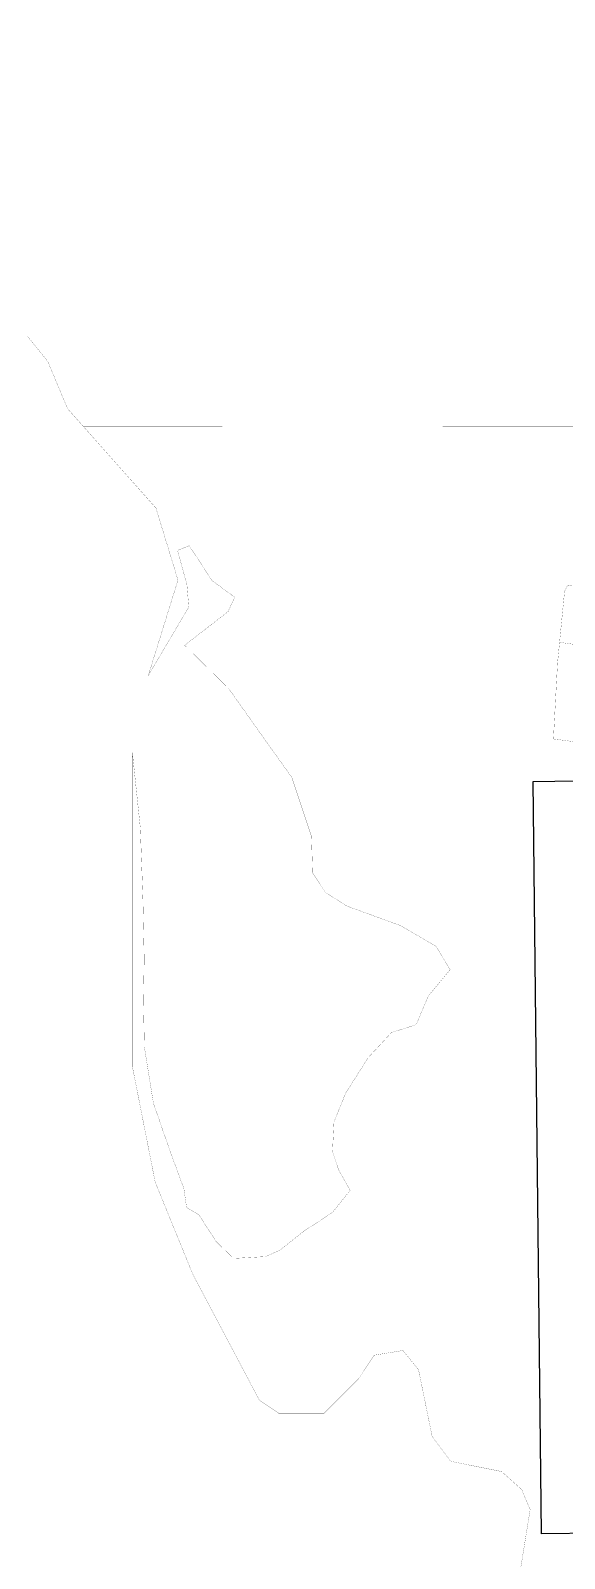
# Model space of a CAD drawing. Header units: millimetres. Extents: x 1265826 to 1360210, y 383897 to 506623.
# Drawn here: x 1301267 to 1301546, y 410511 to 411308 of the extents above; entities that cross this region are included whole.
import ezdxf

# ---------------------------------------------------------------- set-up
doc = ezdxf.new("R2010")
doc.units = ezdxf.units.MM
doc.layers.add('14', color=7, linetype='Continuous')
doc.layers.add('Электрика', color=7, linetype='Continuous')
picture_1 = doc.add_image_def('image4.png', size_in_pixel=(1920, 1080))

msp = doc.modelspace()

# ---------------------------------------------------------------- linework, layer by layer
at = {"layer": '14', "color": 7, "const_width": 0.08, "flags": 128}
for points in [[(1301265.86, 411148.33), (1301276.4, 411135.32), (1301286.75, 411110.62), (1301295.19, 411101.14), (1301608.44, 411101.39), (1301624.33, 411215.66), (1301622.55, 411276.08), (1301577.18, 411368.25), (1301539.44, 411466.19), (1301537.43, 411465.57), (1301531.15, 411462.49), (1301476.2, 411459.38), (1301371.99, 411526.81), (1301238.36, 411593.02)], [(1301591.88, 411101.38), (1301295.19, 411101.14)], [(1301295.19, 411101.14), (1301332.88, 411058.79), (1301344.37, 411021.25), (1301328.89, 410971.5), (1301350.02, 411007.19), (1301349.04, 411018.72), (1301344.17, 411036.73), (1301350.24, 411039.16), (1301362.17, 411020.96), (1301374.01, 411012.3), (1301370.48, 411004.78), (1301347.88, 410987.24), (1301370.84, 410964.68), (1301390.59, 410936.77), (1301403.79, 410918.36), (1301414.05, 410887.58), (1301414.61, 410868.46), (1301421.23, 410858.52), (1301432.12, 410851.41), (1301460.62, 410841.02), (1301479.12, 410830.22), (1301486.38, 410818.03), (1301475.03, 410804.47), (1301468.69, 410789.44), (1301455.76, 410785.28), (1301443.56, 410772.13), (1301431.84, 410753.62), (1301425.78, 410738.67), (1301425.02, 410723.45), (1301428.29, 410713.51), (1301434.23, 410703.01), (1301424.97, 410691.48), (1301410.08, 410681.74), (1301397.51, 410671.79), (1301390.07, 410668.46), (1301373.38, 410667.53), (1301364.34, 410676.25), (1301355.23, 410690.32), (1301348.88, 410694.02), (1301347.44, 410703.93), (1301340.36, 410723.14), (1301331.53, 410748.54), (1301326.83, 410777.76), (1301326.36, 410802.17), (1301326.74, 410823.63), (1301326.09, 410854.37), (1301324.74, 410891.84), (1301320.6, 410931.15), (1301320.67, 410767.11), (1301332.48, 410707.29), (1301352.11, 410659.24), (1301386.93, 410593.43), (1301396.88, 410586.8), (1301420.64, 410586.8), (1301438.7, 410604.85), (1301446.84, 410617.06), (1301461.76, 410619.51), (1301469.9, 410609.47), (1301477.02, 410574.64), (1301486.72, 410561.71), (1301513.23, 410556.4), (1301523.73, 410547), (1301528.15, 410536.5), (1301521.52, 410495.6)], [(1301590.28, 410931.85), (1301540.3, 410938.4), (1301542.43, 410977.87), (1301543.5, 410988.78), (1301546.1, 411015.35)], [(1301547.64, 411018.5), (1301546.1, 411015.35), (1301543.5, 410988.78), (1301670.18, 410971.17), (1301663.56, 410989.53), (1301665.31, 411002.13), (1301547.64, 411018.5)], [(1301543.5, 410988.78), (1301542.43, 410977.87), (1301540.3, 410938.4), (1301590.28, 410931.85), (1301602.15, 410925.58), (1301623.5, 410909.21), (1301684.58, 410931.23), (1301670.18, 410971.17), (1301543.5, 410988.78)]]:
    msp.add_lwpolyline(points, dxfattribs=at)

# ---------------------------------------------------------------- pictures from other files: only their frames are drawn
at = {"layer": 'Электрика', "color": 7, "true_color": 0xffffff}
image = msp.add_image(picture_1, insert=(1301534.07, 410523.96), size_in_units=(697.53, 392.36), rotation=0.62504, dxfattribs=dict(at, fade=35))
image.dxf.flags = 7

doc.saveas('drawing.dxf')
